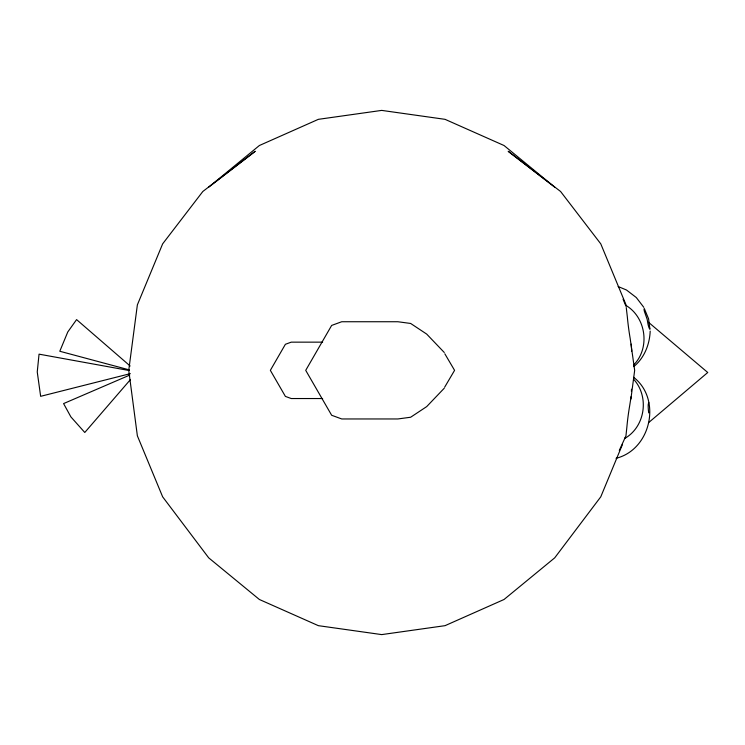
<?xml version="1.0" encoding="UTF-8"?>
<svg xmlns="http://www.w3.org/2000/svg" width="745" height="745" viewBox="0 0 745 745"><rect width="100%" height="100%" fill="white"/><g stroke="black" fill="none" stroke-linecap="round" stroke-linejoin="round"><path stroke-width="1.12" d="M631.406 391.349L631.499 389.216M619.291 450.408L625.949 435.872L626.899 426.838A36.114 4.675 -82.5 0 1 629.683 405.671L631.127 396.498M630.885 399.087L634.665 370.349L630.177 338.444A36.784 4.759 82.5 0 1 627.337 316.886L626.256 307.573M650.189 331.087C649.659 344.451 644.295 358.066 633.744 366.605M625.092 437.809L624.859 438.395C645.375 426.531 649.454 396.591 633.669 379.261M622.531 444.299L600.777 496.822L554.718 557.837L504.048 599.483L445.035 625.67L381.71 634.6L318.376 625.67L259.372 599.483L208.693 557.837L162.643 496.822L137.369 435.816L128.745 370.349L137.369 304.873L162.643 243.866L202.836 191.474L255.228 151.282L208.693 187.163L259.372 145.517L318.376 119.33L381.71 110.4L445.035 119.33L504.048 145.517L554.718 187.163L508.183 151.282L560.575 191.474L600.777 243.866L626.042 304.873M444.644 387.214L454.58 370.349L444.812 353.763M130.328 379.717L84.781 432.482L70.896 416.902L63.586 403.585L129.704 375.108M648.848 402.682L648.28 404.041A10.039 1.443 82.5 0 0 648.401 410.244L648.699 412.888M444.271 388.201L426.699 406.602L410.653 417.237L397.858 418.96L341.731 418.96L331.655 415.263L305.72 370.349L331.655 325.425L341.731 321.738L397.858 321.738L410.653 323.46L426.699 334.095L444.271 352.487M648.495 422.722L707.75 372.5L648.495 322.278M633.66 364.966C650.311 348.185 646.269 317.37 625.781 305.32M616.059 458.296C650.879 449.719 662.035 399.413 633.688 377.333M130.338 373.645L40.649 396.321L37.25 371.96L39.047 354.154L129.09 370.516M322.632 342.151L291.239 342.151L285.391 344.292L270.351 370.349L285.391 396.405L291.239 398.538L322.632 398.538M129.323 369.892L59.796 351.258L67.776 331.972L76.586 319.605L130.142 365.991M618.136 286.546L626.461 289.991L636.295 297.534L643.829 307.359M623.081 299.267L626.014 306.335M631.211 344.097L631.704 351.165M649.919 329.02L649.482 328.675A10.588 1.518 82.5 0 1 647.954 323.917L647.135 319.195L644.453 311.587A9.415 1.35 67.5 0 1 644.341 308.598L648.578 318.804L649.919 329.02"/></g></svg>
